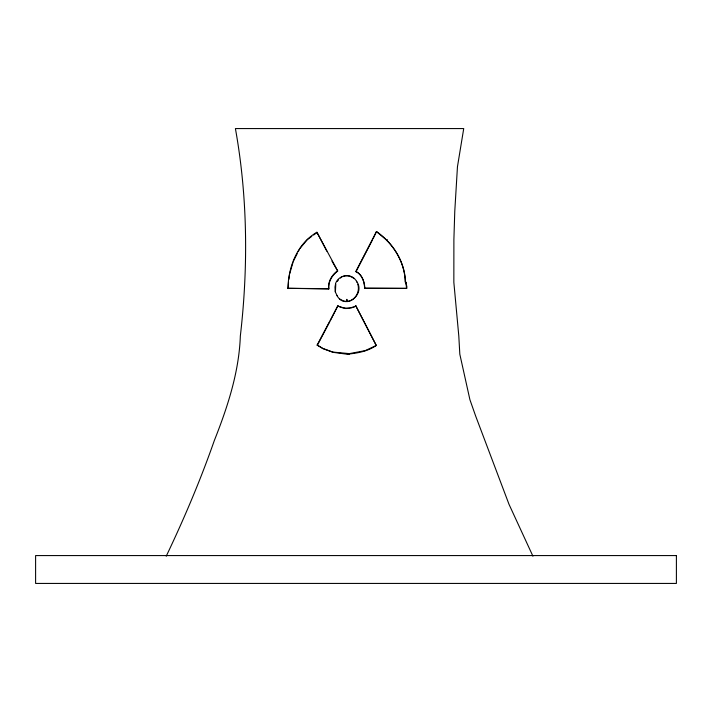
<?xml version="1.0" encoding="UTF-8"?>
<svg xmlns="http://www.w3.org/2000/svg" width="712" height="712" viewBox="0 0 712 712"><rect width="100%" height="100%" fill="white"/><g stroke="black" fill="none" stroke-linecap="round" stroke-linejoin="round"><path stroke-width="1.07" d="M405.235 282.068C404.888 261.811 392.917 242.952 376.488 231.533L355.804 271.468C361.954 274.467 364.678 281.827 364.802 288.387L406.703 288.387C407.816 286.776 404.496 280.759 406.089 282.335M326.817 251.158L316.911 232.245C297.42 243.504 288.36 266.582 287.951 288.307L328.802 288.965C327.591 281.881 331.899 274.859 337.55 270.783L331.961 261.126M328.802 288.965C328.134 281.845 332.095 275.099 337.764 271.05L316.911 232.245M288.164 288.591L288.52 282.335M288.912 279.238L289.446 275.108M335.77 284.266L335.414 292.018M289.579 274.075L292.97 262.452M166.225 556.188C184.212 518.496 200.472 480.084 214.285 440.648C227.537 407.202 239.063 372.207 240.336 336.002C248.31 267.205 247.687 196.797 235.405 128.569L463.726 128.569L457.451 166.768L454.772 211.357L453.891 239.561L453.847 282.335L458.804 336.002L459.818 354.202L469.911 399.69L475.669 416.075L509.018 504.336L532.932 556.188M293.282 261.393L297.233 253.623M298.221 251.683L299.209 249.734M355.991 271.735L372.652 239.561M373.15 238.591L376.488 231.533M317.143 345.044L337.835 305.849C343.362 309.373 350.678 308.403 355.92 305.982L376.301 345.445C367.677 351.434 357.202 353.259 346.958 354.202L333.047 352.333L323.07 348.702L317.143 345.044L322.856 348.444L332.86 352.075L349.378 353.624L365.229 350.624L376.301 345.445M317.338 345.311L329.923 321.45M330.43 320.489L337.835 305.849M337.31 281.409L338.467 279.905M299.699 248.764L307.379 239.561L311.794 236.357M340.407 278.054L341.769 276.968M313.565 235.067L317.098 232.504M353.953 307.086L355.92 305.982M342.703 276.594C346.504 274.592 351.087 276.158 354.256 278.65M350.909 307.993L352.938 307.388M339.731 299.04L343.424 300.98L347.34 301.559C355.315 300.606 360.138 291.787 357.842 284.328M376.684 231.8L386.109 239.659L387.203 239.561L387.203 240.798C397.955 251.719 405.208 266.911 405.448 282.335M287.951 288.307L328.615 288.698M349.895 308.296L345.658 308.536L338.049 306.115M355.804 271.468C361.999 274.245 364.402 281.747 364.615 288.093L406.703 288.387M346.958 353.784L349.592 353.917M386.109 239.659L387.203 240.798M337.007 295.587C345.08 310.726 366.199 293.967 356.49 281.231M376.087 345.151L355.706 305.715M337.221 295.88L335.201 291.724L334.987 287.043L335.752 282.993C339.553 273.844 352.93 272.883 357.059 282.335M347.34 301.559L346.869 299.352L346.869 301.488M405.876 282.068L406.516 288.093M676.4 555.574L35.6 555.574L35.6 583.431L676.4 583.431L676.4 555.574"/></g></svg>
